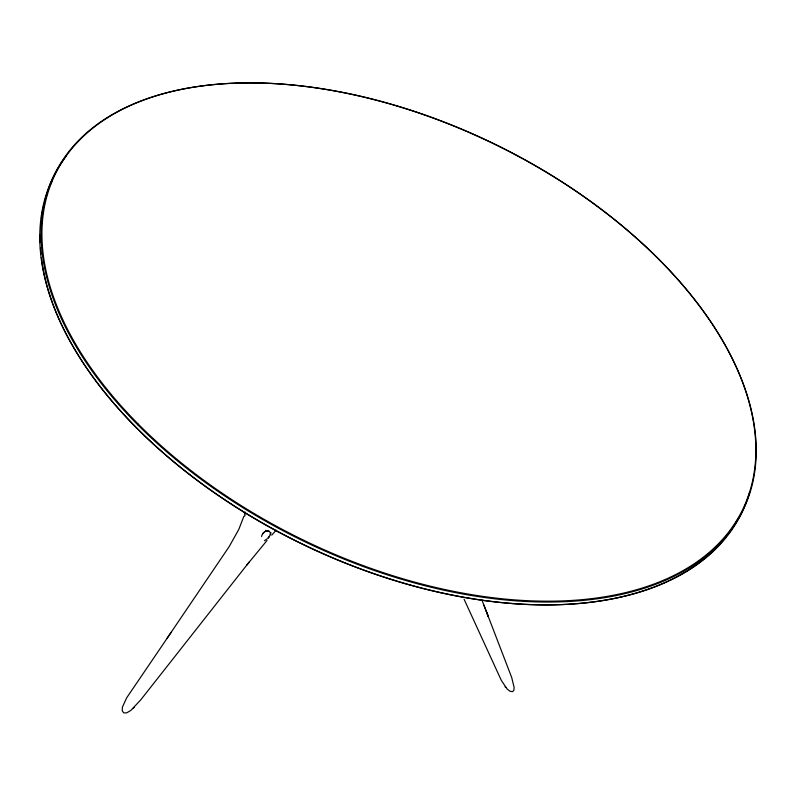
<?xml version="1.0" encoding="UTF-8"?>
<svg xmlns="http://www.w3.org/2000/svg" width="796" height="796" viewBox="0 0 796 796"><rect width="100%" height="100%" fill="white"/><g stroke="black" fill="none" stroke-linecap="round" stroke-linejoin="round"><path stroke-width="1.19" d="M244.76 513.818L244.959 512.684M261.536 536.484C262.183 533.171 265.575 529.907 269.108 531.091M243.924 516.196L238.79 529.42L229.188 546.593L166.961 638.482M245.218 512.097L244.79 516.136M270.172 534.544C271.904 531.25 266.272 529.877 264.381 531.927M171.2 632.283L126.614 697.913L122.355 707.286L122.246 710.838L123.708 712.858L126.574 712.898L130.773 710.5L140.872 699.704L246.71 565.2L267.008 540.494M262.839 533.698L263.556 532.723M269.546 536.514L268.162 538.156M246.71 565.2L249.228 562.036M271.744 535.121L276.152 530.226M267.954 538.086L270.401 534.773L270.958 532.683M132.952 708.579L134.474 707.057M267.108 538.902L264.441 540.683M267.128 530.643L265.884 530.783M464.088 599.249L501.341 680.421L507.112 688.978L510.077 691.306L512.584 691.654L513.848 690.291L514.146 687.505L511.699 677.486L483.868 605.06M486.346 611.467L488.346 616.651L481.998 600.204M267.138 530.753A8.318 1.254 82.9 0 1 267.078 530.703M265.864 530.624A8.328 1.204 81.7 0 1 265.695 530.325M749.772 491.59A383.015 220.233 26 0 1 298.968 542.365A383.015 220.233 26 0 1 66.436 155.757M738.708 517.49A382.408 219.885 26 0 1 735.872 522.504M734.678 524.484A382.408 219.885 26 0 1 732.817 527.41M731.524 529.33A382.408 219.885 26 0 1 729.524 532.186M726.012 536.832A382.408 219.885 26 0 1 713.246 550.812M712.38 551.638A382.408 219.885 26 0 1 669.476 580.443M668.441 580.931A382.408 219.885 26 0 1 319.863 552.354A382.408 219.885 26 0 1 53.163 304.739M52.735 303.584A382.408 219.885 26 0 1 41.342 257.516M40.974 254.242A382.408 219.885 26 0 1 40.447 247.745M40.198 242.392A382.408 219.885 26 0 1 40.148 234.969M40.536 226.462A382.408 219.885 26 0 1 40.984 221.666M41.412 218.114A382.408 219.885 26 0 1 41.75 215.756M42.128 213.418A382.408 219.885 26 0 1 42.536 211.089M42.994 208.781A382.408 219.885 26 0 1 43.482 206.482M45.193 199.687A382.408 219.885 26 0 1 47.253 193.03M50.088 185.468A382.408 219.885 26 0 1 51.909 181.239M505.788 687.485L505.251 686.789L505.788 687.485M137.778 424.815A383.015 220.233 26 0 0 740.847 514.485A383.015 220.233 26 0 0 317.445 88.117A383.015 220.233 26 0 0 137.778 424.815M138.404 424.238A382.408 219.885 26 0 0 740.519 513.768A382.408 219.885 26 0 0 317.793 88.077A382.408 219.885 26 0 0 138.404 424.238"/></g></svg>
